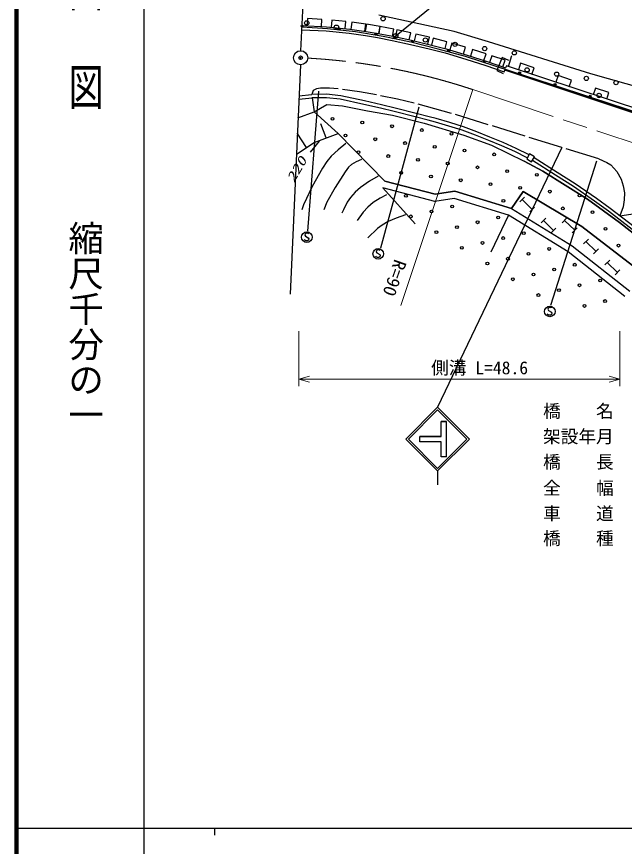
# Model space of a CAD drawing. Units: millimetres, scale not verified. Extents: x 40000 to 680000, y 20000 to 380000.
# Drawn here: x 40000 to 126058, y 202409 to 319862 of the extents above; entities that cross this region are included whole.
import ezdxf
from ezdxf.enums import TextEntityAlignment as Align

# ---------------------------------------------------------------- set-up
doc = ezdxf.new("R2010")
doc.units = ezdxf.units.MM
doc.header["$LTSCALE"] = 1000
doc.header["$PDMODE"] = 32
doc.header["$PDSIZE"] = 500
doc.linetypes.add('CHAIN', pattern=[18.5, 12, -1.5, 3.5, -1.5])
for name, color, linetype, lineweight in [('M-BGD', 7, 'Continuous', 25), ('M-BGD-EXST', 7, 'Continuous', 25), ('M-BMK', 2, 'CHAIN', 13), ('M-BMK-OTRS', 5, 'Continuous', 25), ('M-BMK-SRVR', 3, 'Continuous', 25), ('M-STR-HTXT', 7, 'Continuous', 13), ('M-STR-STRC', 7, 'Continuous', 25), ('M-TTL', 2, 'Continuous', 140), ('M-TTL-BAND', 7, 'Continuous', 25)]:
    doc.layers.add(name, color=color, linetype=linetype, lineweight=lineweight)
doc.layers.add('M-OTRS', color=6, linetype='Continuous')
doc.styles.add('@ＭＳ ゴシック', font='')
doc.styles.add('ＭＳ ゴシック', font='')
doc.styles.get('@ＭＳ ゴシック').set_extended_font_data('@MS Gothic')
doc.styles.get('ＭＳ ゴシック').set_extended_font_data('MS Gothic')

msp = doc.modelspace()

# ---------------------------------------------------------------- linework, layer by layer
at = {"layer": 'M-BGD'}
for p, q in [((81212, 319576), (81160, 318577)), ((83210, 319472), (81212, 319576)), ((83158, 318473), (83210, 319472)), ((101960, 317742), (91272, 320047)), ((84012, 318135), (80413, 318372)), ((80423, 318605), (83894, 318435)), ((83894, 318435), (87188, 318094)), ((84650, 319362), (84547, 318367)), ((86639, 319156), (84650, 319362)), ((86536, 318161), (86639, 319156)), ((87489, 319061), (87346, 318071)), ((89469, 318775), (87489, 319061)), ((89326, 317785), (89469, 318775)), ((89521, 318770), (89355, 317784)), ((91493, 318439), (89521, 318770)), ((91452, 318444), (91264, 317462)), ((91328, 317453), (91493, 318439)), ((93416, 318068), (91452, 318444)), ((80397, 318005), (83848, 317836)), ((83848, 317836), (87103, 317500)), ((87972, 317697), (84012, 318135)), ((87103, 317500), (89384, 317170)), ((87188, 318094), (89483, 317762)), ((91911, 317049), (87972, 317697)), ((89384, 317170), (91087, 316885)), ((89483, 317762), (91200, 317474)), ((91200, 317474), (93292, 317074)), ((93228, 317086), (93416, 318068)), ((93845, 317977), (93633, 317000)), ((95800, 317553), (93845, 317977)), ((95587, 316576), (95800, 317553)), ((96506, 317393), (96277, 316420)), ((98453, 316934), (96506, 317393)), ((106823, 316267), (101960, 317742)), ((91087, 316885), (93165, 316487)), ((95824, 316244), (91911, 317049)), ((93165, 316487), (95790, 315918)), ((93292, 317074), (95928, 316502)), ((99710, 315275), (95824, 316244)), ((95928, 316502), (98572, 315879)), ((98223, 315961), (98453, 316934)), ((98985, 316805), (98736, 315837)), ((100922, 316306), (98985, 316805)), ((100673, 315338), (100922, 316306)), ((101640, 316101), (101356, 315142)), ((103558, 315534), (101640, 316101)), ((121288, 311775), (106823, 316267)), ((95790, 315918), (98422, 315298)), ((98422, 315298), (100676, 314717)), ((98572, 315879), (100836, 315296)), ((103549, 314192), (99710, 315275)), ((100836, 315296), (103795, 314422)), ((103274, 314575), (103558, 315534)), ((104561, 315224), (104252, 314273)), ((106463, 314606), (104561, 315224)), ((100676, 314717), (103609, 313851)), ((111956, 311493), (103549, 314192)), ((103609, 313851), (106417, 312938)), ((103795, 314422), (106611, 313506)), ((106154, 313655), (106463, 314606)), ((107298, 314329), (106975, 313382)), ((109191, 313684), (107298, 314329)), ((108769, 314059), (107974, 312224)), ((109687, 313661), (108769, 314059)), ((108868, 312737), (109191, 313684)), ((109659, 312805), (110104, 314346)), ((106417, 312938), (109039, 312045)), ((106611, 313506), (109232, 312613)), ((109345, 312873), (109232, 312613)), ((109659, 312805), (109345, 312873)), ((135852, 304108), (109659, 312805)), ((111361, 313260), (111047, 312311)), ((113259, 312632), (111361, 313260)), ((112945, 311683), (113259, 312632)), ((107974, 312224), (108891, 311826)), ((109039, 312045), (109115, 312280)), ((135644, 303453), (109115, 312280)), ((135669, 303529), (109140, 312355)), ((115747, 310255), (111956, 311493)), ((116662, 311507), (116348, 310558)), ((118561, 310879), (116662, 311507)), ((134584, 307981), (121288, 311775)), ((121446, 308367), (115747, 310255)), ((118247, 309930), (118561, 310879)), ((121963, 309754), (121649, 308805)), ((123862, 309126), (121963, 309754)), ((123548, 308177), (123862, 309126)), ((79956, 308161), (81859, 308348)), ((79978, 308666), (81810, 308845)), ((83892, 308872), (81812, 308855)), ((83867, 308372), (81816, 308355)), ((81859, 308348), (82150, 306377)), ((85812, 308158), (83867, 308372)), ((85893, 308652), (83892, 308872)), ((89161, 307428), (85812, 308158)), ((89268, 307916), (85893, 308652)), ((91644, 307370), (89268, 307916)), ((134728, 303968), (121446, 308367)), ((82150, 306377), (83945, 307400)), ((82150, 306377), (83945, 307400)), ((83945, 307400), (86164, 307239)), ((83945, 307400), (86164, 307239)), ((86164, 307239), (89668, 306510)), ((86164, 307239), (89668, 306510)), ((91532, 306883), (89161, 307428)), ((93476, 306412), (91532, 306883)), ((93594, 306898), (91644, 307370)), ((96570, 306162), (93594, 306898)), ((79837, 305509), (82150, 306377)), ((82150, 306377), (85514, 303338)), ((85514, 303338), (82150, 306377)), ((89668, 306510), (93229, 305926)), ((89668, 306510), (93229, 305926)), ((93229, 305926), (97688, 304796)), ((93229, 305926), (97688, 304796)), ((96450, 305676), (93476, 306412)), ((98288, 305205), (96450, 305676)), ((98412, 305690), (96570, 306162)), ((99420, 305420), (98412, 305690)), ((101348, 304850), (99420, 305420)), ((83821, 302694), (83065, 304681)), ((97688, 304796), (103340, 303086)), ((97688, 304796), (103340, 303086)), ((99291, 304937), (98288, 305205)), ((101206, 304370), (99291, 304937)), ((103101, 303764), (101206, 304370)), ((103254, 304240), (101348, 304850)), ((105159, 303540), (103254, 304240)), ((81054, 301346), (79740, 303348)), ((82128, 302050), (85514, 303338)), ((85514, 303338), (92122, 296587)), ((92122, 296587), (85514, 303338)), ((104987, 303071), (103101, 303764)), ((103340, 303086), (107246, 301646)), ((103340, 303086), (107246, 301646)), ((106840, 302338), (104987, 303071)), ((107023, 302803), (105159, 303540)), ((79608, 300396), (82128, 302050)), ((82859, 302209), (81576, 300690)), ((108701, 301580), (106840, 302338)), ((108889, 302043), (107023, 302803)), ((110730, 301208), (108889, 302043)), ((107246, 301646), (111868, 299389)), ((107246, 301646), (111868, 299389)), ((110523, 300753), (108701, 301580)), ((112301, 299866), (110523, 300753)), ((112560, 300296), (110730, 301208)), ((112636, 300422), (112224, 299738)), ((112224, 299738), (112909, 299325)), ((113321, 300009), (112636, 300422)), ((112909, 299325), (113321, 300009)), ((113028, 299523), (116296, 297471)), ((113260, 299908), (116537, 297851)), ((114502, 298002), (111868, 299389)), ((111868, 299389), (114502, 298002)), ((120816, 294025), (114502, 298002)), ((114502, 298002), (120816, 294025)), ((116296, 297471), (118834, 295863)), ((116537, 297851), (119082, 296238)), ((92122, 296587), (99286, 294728)), ((99286, 294728), (92122, 296587)), ((119082, 296238), (122085, 294170)), ((99236, 293708), (91870, 295619)), ((91870, 295619), (96431, 290532)), ((99286, 294728), (102042, 295160)), ((102042, 295160), (99286, 294728)), ((102042, 295160), (110066, 292696)), ((110066, 292696), (102042, 295160)), ((110066, 292696), (111701, 295116)), ((111701, 295116), (110066, 292696)), ((111701, 295116), (120013, 290167)), ((120013, 290167), (111701, 295116)), ((118834, 295863), (121819, 293806)), ((101969, 294136), (99236, 293708)), ((109650, 291777), (101969, 294136)), ((111232, 293623), (111905, 294307)), ((111569, 293965), (112994, 292562)), ((125376, 290705), (120816, 294025)), ((120816, 294025), (125376, 290705)), ((121819, 293806), (123783, 292372)), ((122085, 294170), (124054, 292732)), ((110066, 292696), (118654, 287393)), ((112657, 292220), (113331, 292905)), ((124054, 292732), (127424, 290128)), ((125422, 291675), (134976, 293148)), ((109650, 291777), (107143, 286531)), ((118081, 286572), (109650, 291777)), ((114256, 290647), (114929, 291331)), ((117256, 290671), (117929, 291355)), ((123783, 292372), (127135, 289783)), ((114592, 290989), (116018, 289586)), ((117592, 291013), (119018, 289610)), ((120013, 290167), (128418, 283667)), ((128418, 283667), (120013, 290167)), ((129503, 287443), (125376, 290705)), ((125376, 290705), (129503, 287443)), ((115681, 289244), (116355, 289928)), ((118681, 289268), (119354, 289952)), ((120279, 287695), (120953, 288379)), ((120616, 288037), (122041, 286634)), ((118654, 287393), (126814, 280984)), ((121705, 286292), (122378, 286976)), ((126137, 280244), (118081, 286572)), ((123303, 284719), (123977, 285403)), ((123640, 285061), (125065, 283658)), ((124728, 283316), (125402, 284000))]:
    msp.add_line(p, q, dxfattribs=at)
for points in [[(86593, 301896), (85508, 301012), (84558, 300097), (83912, 299328), (83296, 298401), (81872, 295799), (80630, 293237), (80376, 292521)], [(88832, 299634), (88082, 299316), (87424, 298925), (86996, 298528), (86512, 297894), (85097, 295689), (83924, 293594), (83496, 292509)], [(91188, 297289), (89980, 296581), (88706, 295691), (87957, 295019), (87297, 294266), (86828, 293573), (86263, 292513), (86032, 292036)], [(92371, 294636), (91481, 294178), (90476, 293537), (89712, 292886), (89071, 292185), (88210, 290990)], [(95070, 291790), (93743, 291346), (92614, 290849), (91754, 290339), (91113, 289855), (89714, 288546)]]:
    msp.add_lwpolyline(points, dxfattribs=at)
for centre, radius in [((91886, 319558), 300), ((80423, 318522), 150), ((80423, 318522), 90), ((80423, 318522), 30), ((81085, 318976), 300), ((85284, 318369), 300), ((85675, 318102), 150), ((85675, 318102), 90), ((85675, 318102), 30), ((90892, 317369), 150), ((90892, 317369), 90), ((90892, 317369), 30), ((93682, 317155), 300), ((96065, 316339), 150), ((96065, 316339), 90), ((96065, 316339), 30), ((97881, 316549), 300), ((102080, 315942), 300), ((101165, 315021), 150), ((101165, 315021), 90), ((101165, 315021), 30), ((106279, 315335), 300), ((110478, 314728), 300), ((106207, 313496), 150), ((106207, 313496), 90), ((106207, 313496), 30), ((112274, 312326), 300), ((111218, 311887), 150), ((111218, 311887), 90), ((111218, 311887), 30), ((116473, 311719), 300), ((120672, 311112), 300), ((116223, 310256), 150), ((116223, 310256), 90), ((116223, 310256), 30), ((124872, 310505), 300), ((122469, 308709), 300), ((121219, 308601), 150), ((121219, 308601), 90), ((121219, 308601), 30), ((84738, 305400), 200), ((88947, 304867), 200), ((93156, 304334), 200), ((86576, 303029), 200), ((97365, 303801), 200), ((101574, 303268), 200), ((90785, 302496), 200), ((94994, 301963), 200), ((88414, 300658), 200), ((99203, 301430), 200), ((103412, 300897), 200), ((92623, 300125), 200), ((96832, 299592), 200), ((107621, 300364), 200), ((101041, 299059), 200), ((105250, 298526), 200), ((94461, 297754), 200), ((98670, 297221), 200), ((109459, 297993), 200), ((113668, 297460), 200), ((102879, 296688), 200), ((107088, 296155), 200), ((111297, 295622), 200), ((115506, 295089), 200), ((95131, 294509), 200), ((108926, 293784), 200), ((119715, 294556), 200), ((98741, 292280), 200), ((101661, 292970), 200), ((117344, 292718), 200), ((95822, 291589), 200), ((108190, 291432), 200), ((121553, 292185), 200), ((102352, 290051), 200), ((105271, 290742), 200), ((99432, 289360), 200), ((111800, 289203), 200), ((123391, 289814), 200), ((105962, 287822), 200), ((108881, 288513), 200), ((103042, 287132), 200), ((115410, 286974), 200), ((125229, 287443), 200), ((109572, 285593), 200), ((112491, 286284), 200), ((106652, 284903), 200), ((116101, 284055), 200), ((119020, 284746), 200), ((113182, 283364), 200), ((110262, 282674), 200), ((119711, 281826), 200), ((122630, 282517), 200), ((116792, 281136), 200), ((113872, 280445), 200), ((123321, 279597), 200), ((120402, 278907), 200)]:
    msp.add_circle(centre, radius, dxfattribs=at)
at = {"layer": 'M-BGD-EXST'}
for p, q in [((82730, 309323), (81193, 289495)), ((96951, 307054), (91503, 287077)), ((122107, 299422), (115608, 278976)), ((80852, 289120), (80822, 288940)), ((80822, 288940), (80882, 288790)), ((81032, 289210), (80852, 289120)), ((81152, 289210), (81032, 289210)), ((81272, 289180), (81152, 289210)), ((81332, 289120), (81272, 289180)), ((80792, 288220), (80732, 288310)), ((80972, 288130), (80792, 288220)), ((80882, 288790), (81302, 288550)), ((81182, 288130), (80972, 288130)), ((81332, 288220), (81182, 288130)), ((81302, 288550), (81362, 288400)), ((81362, 288400), (81332, 288220)), ((90963, 286758), (90933, 286578)), ((91143, 286848), (90963, 286758)), ((91263, 286848), (91143, 286848)), ((91383, 286818), (91263, 286848)), ((91443, 286758), (91383, 286818)), ((90903, 285858), (90843, 285948)), ((91083, 285768), (90903, 285858)), ((90933, 286578), (90993, 286428)), ((90993, 286428), (91413, 286188)), ((91293, 285768), (91083, 285768)), ((91443, 285858), (91293, 285768)), ((91413, 286188), (91473, 286038)), ((91473, 286038), (91443, 285858)), ((115263, 278608), (115233, 278428)), ((115233, 278428), (115293, 278278)), ((115443, 278698), (115263, 278608)), ((115563, 278698), (115443, 278698)), ((115683, 278668), (115563, 278698)), ((115743, 278608), (115683, 278668)), ((115203, 277708), (115143, 277798)), ((115383, 277618), (115203, 277708)), ((115293, 278278), (115713, 278038)), ((115593, 277618), (115383, 277618)), ((115743, 277708), (115593, 277618)), ((115713, 278038), (115773, 277888)), ((115773, 277888), (115743, 277708))]:
    msp.add_line(p, q, dxfattribs=at)
for centre in [(81092, 288640), (91203, 286278), (115503, 278128)]:
    msp.add_circle(centre, 750, dxfattribs=at)
at = {"layer": 'M-BMK'}
msp.add_line((104583, 309530), (174940, 286140), dxfattribs=at)
msp.add_arc((76190, 224126), 90000, 71.61071, 86.79792, dxfattribs=at)
at = {"layer": 'M-BMK-OTRS'}
for p, q in [((80264, 315035), (81530, 343310)), ((80174, 313037), (78720, 280578))]:
    msp.add_line(p, q, dxfattribs=at)
at = {"layer": 'M-BMK-SRVR'}
for radius in [1000, 40]:
    msp.add_circle((80219, 314036), radius, dxfattribs=at)
at = {"layer": 'M-OTRS'}
msp.add_point((80219, 314036), dxfattribs=at)
at = {"layer": 'M-STR-HTXT'}
for p, q in [((104583, 309530), (94415, 278947)), ((79978, 275348), (79978, 267536)), ((125422, 267536), (125422, 275348)), ((79978, 268536), (81478, 268956)), ((81478, 268116), (79978, 268536)), ((79978, 268536), (125422, 268536)), ((123922, 268956), (125422, 268536)), ((125422, 268536), (123922, 268116))]:
    msp.add_line(p, q, dxfattribs=at)
at = {"layer": 'M-STR-STRC'}
for p, q in [((93246, 316774), (109804, 330316)), ((82006, 309379), (81812, 308855)), ((82451, 309630), (82006, 309379)), ((83047, 309709), (82451, 309630)), ((84297, 309742), (83047, 309709)), ((85520, 309628), (84297, 309742)), ((88552, 309205), (86142, 309552)), ((90948, 308776), (88552, 309205)), ((93917, 308162), (91548, 308668)), ((96288, 307595), (93917, 308162)), ((99218, 306829), (96878, 307447)), ((101560, 306153), (99218, 306829)), ((106785, 304563), (102144, 305982)), ((112008, 302950), (107360, 304380)), ((117217, 301342), (112582, 302767)), ((117217, 301342), (99614, 264566)), ((122433, 299717), (117798, 301150)), ((122433, 299717), (123592, 299232)), ((123592, 299232), (124120, 298862)), ((124120, 298862), (124968, 297935)), ((124968, 297935), (125576, 296828)), ((125576, 296828), (125885, 295899)), ((125885, 295899), (126052, 294919)), ((126052, 294919), (126033, 293928)), ((126033, 293928), (125866, 292956)), ((125866, 292956), (125422, 291675)), ((99614, 264566), (95114, 260066)), ((104114, 260065), (99614, 264566)), ((99614, 264213), (95467, 260066)), ((103760, 260065), (99614, 264213)), ((100115, 260441), (100115, 262566)), ((100115, 262566), (100865, 262566)), ((100865, 262566), (100115, 262566)), ((100115, 260441), (100115, 262566)), ((100865, 257566), (100865, 262566)), ((100865, 257566), (100865, 262566)), ((95114, 260066), (99614, 255565)), ((95467, 260066), (99614, 255919)), ((97115, 259691), (97115, 260441)), ((97115, 260441), (100115, 260441)), ((97115, 259691), (97115, 260441)), ((100115, 260441), (97115, 260441)), ((100115, 259691), (97115, 259691)), ((100115, 259691), (97115, 259691)), ((103760, 260065), (99614, 255919)), ((104114, 260065), (99614, 255565)), ((100115, 257566), (100115, 259691)), ((100115, 257566), (100115, 259691)), ((100865, 257566), (100115, 257566)), ((100865, 257566), (100115, 257566)), ((99614, 255565), (99614, 253565))]:
    msp.add_line(p, q, dxfattribs=at)
at = {"layer": 'M-TTL'}
msp.add_line((40000, 380000), (40000, 20000), dxfattribs=at)
at = {"layer": 'M-TTL-BAND'}
for p, q in [((58000, 370000), (58000, 20000)), ((40000, 205000), (579000, 205000)), ((68000, 205000), (68000, 204000))]:
    msp.add_line(p, q, dxfattribs=at)

# ---------------------------------------------------------------- texts
at = {"layer": 'M-BGD', "style": 'ＭＳ ゴシック', "oblique": 15, "width": 1.4}
msp.add_text('220', height=1320, rotation=59.6, dxfattribs=at).set_placement((79621, 296085), align=Align.BOTTOM_LEFT)
at = {"layer": 'M-STR-HTXT', "style": 'ＭＳ ゴシック', "width": 1.05}
msp.add_text('R=90', height=1833, rotation=250.9, dxfattribs=at).set_placement((93005, 285813), align=Align.BOTTOM_LEFT)
at = {"layer": 'M-STR-HTXT', "style": 'ＭＳ ゴシック'}
for s, p in [('側溝 L=48.6', (98692, 268685)), ('橋\u3000\u3000名', (114540, 262562)), ('架設年月', (114540, 258960)), ('橋\u3000\u3000長', (114540, 255358)), ('全\u3000\u3000幅', (114540, 251663)), ('車\u3000\u3000道', (114540, 248060)), ('橋\u3000\u3000種', (114540, 244550))]:
    msp.add_text(s, height=1833, dxfattribs=at).set_placement(p, align=Align.BOTTOM_LEFT)
at = {"layer": 'M-TTL-BAND', "style": '@ＭＳ ゴシック', "width": 1.4}
msp.add_text('平  面  図', height=3666, rotation=270, dxfattribs=at).set_placement((49777, 306475), align=Align.MIDDLE_RIGHT)
at = {"layer": 'M-TTL-BAND', "style": '@ＭＳ ゴシック'}
msp.add_text('縮尺千分の一', height=3666, rotation=270, dxfattribs=at).set_placement((49777, 261030), align=Align.MIDDLE_RIGHT)

doc.saveas('drawing.dxf')
